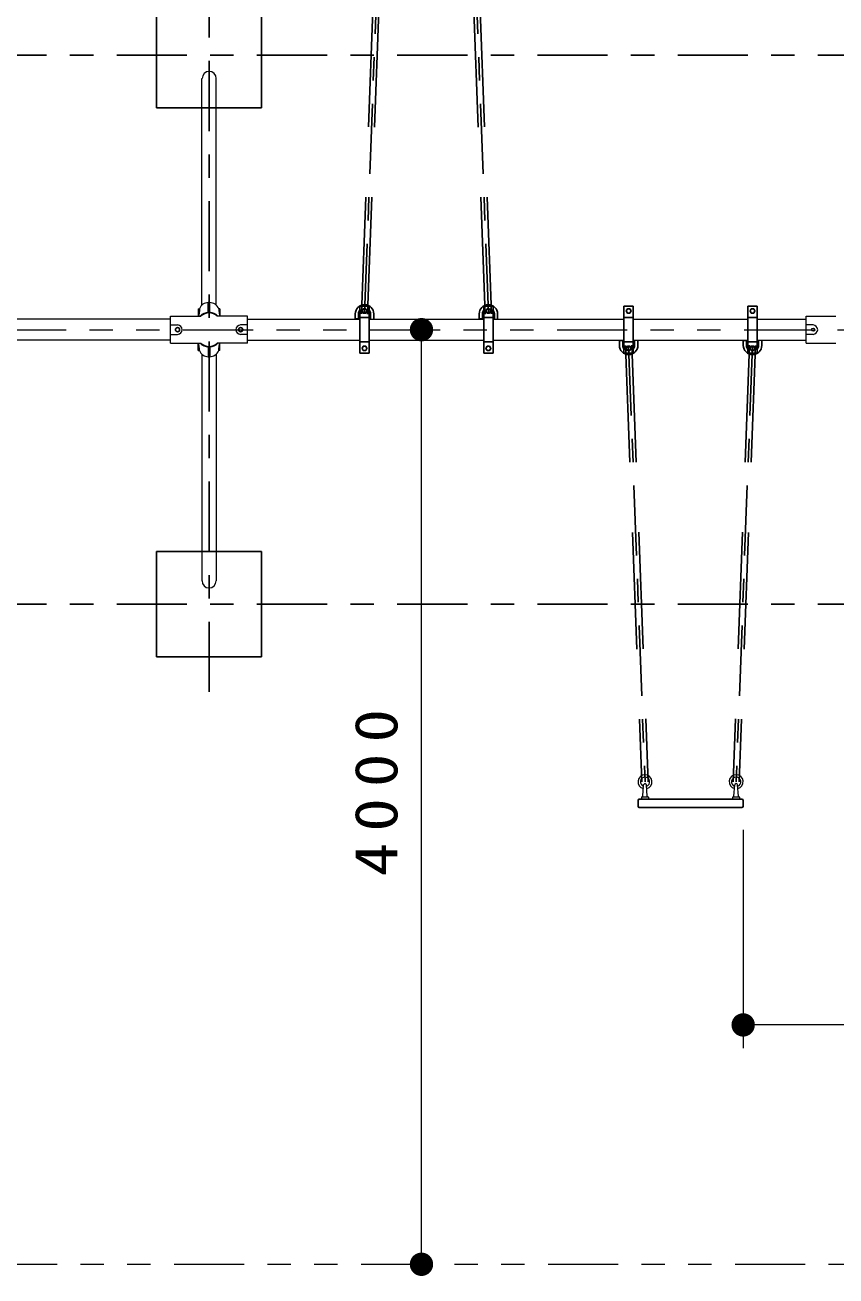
# Model space of a CAD drawing. Units: millimetres on the paper, with parts at other scales. Extents: x -385 to 0, y 0 to 267.
# Drawn here: x -76.9 to -42.2, y 117 to 170.6 of the extents above; entities that cross this region are included whole.
import ezdxf

# ---------------------------------------------------------------- set-up
doc = ezdxf.new("R2010")
doc.units = ezdxf.units.MM
for name, pattern in [('USER2', [6, 3, -1, 1, -1]), ('USER3', [8, 3, -1, 1, -1, 1, -1]), ('USER4', [8, 5, -3])]:
    doc.linetypes.add(name, pattern=pattern)
doc.layers.add('LY_1', color=7, linetype='Continuous', lineweight=13)
doc.styles.add('ＭＳ ゴシック', font='')
doc.styles.get('ＭＳ ゴシック').set_extended_font_data('MS Gothic')

# ---------------------------------------------------------------- blocks, each defined once
blk = doc.blocks.new('filled_dot')
at = {"color": 0, "linetype": 'Continuous', "lineweight": -2, "const_width": 1.25}
blk.add_lwpolyline([(-0.625, 0, 1), (0.625, 0, 1)], format="xyb", close=True, dxfattribs=at)

msp = doc.modelspace()

# ---------------------------------------------------------------- linework, layer by layer
at = {"layer": 'LY_1', "linetype": 'USER4', "lineweight": 25}
for p, q in [((-62.501, 158.196), (-61.8, 176.871)), ((-62.236, 158.186), (-61.535, 176.861)), ((-57.201, 158.186), (-57.901, 176.861)), ((-56.936, 158.196), (-57.636, 176.871)), ((-51.201, 156.836), (-50.5, 138.161)), ((-50.936, 156.846), (-50.235, 138.171)), ((-45.901, 156.846), (-46.601, 138.171)), ((-45.636, 156.836), (-46.336, 138.161))]:
    msp.add_line(p, q, dxfattribs=at)
at = {"layer": 'LY_1', "linetype": 'USER2', "lineweight": 25}
for p, q in [((-62.368, 158.191), (-61.668, 176.866)), ((-57.068, 158.191), (-57.769, 176.866)), ((-69.018, 142.016), (-69.018, 173.016)), ((-33.968, 169.266), (-100.381, 169.266)), ((-51.068, 156.841), (-50.368, 138.166)), ((-45.768, 156.841), (-46.469, 138.166)), ((-33.968, 145.766), (-100.568, 145.766))]:
    msp.add_line(p, q, dxfattribs=at)
at = {"layer": 'LY_1'}
for p, q in [((-69.321, 158.568), (-69.321, 168.266)), ((-68.716, 158.568), (-68.716, 168.266)), ((-69.051, 158.275), (-69.051, 158.678)), ((-68.986, 158.275), (-68.986, 158.678)), ((-70.668, 157.962), (-90.858, 157.962)), ((-70.668, 158.099), (-69.371, 158.099)), ((-70.668, 156.934), (-70.668, 158.099)), ((-69.479, 158.412), (-69.479, 158.099)), ((-69.479, 158.412), (-69.432, 158.412)), ((-69.432, 158.334), (-69.458, 158.137)), ((-69.458, 158.137), (-69.458, 158.099)), ((-69.432, 158.413), (-69.432, 158.334)), ((-69.051, 158.275), (-69.051, 158.229)), ((-68.986, 158.275), (-68.986, 158.229)), ((-67.368, 158.099), (-68.666, 158.099)), ((-68.605, 158.413), (-68.605, 158.334)), ((-68.605, 158.334), (-68.578, 158.137)), ((-68.558, 158.412), (-68.604, 158.412)), ((-68.578, 158.137), (-68.578, 158.099)), ((-68.558, 158.412), (-68.558, 158.099)), ((-67.368, 156.934), (-67.368, 158.099)), ((-67.368, 157.962), (-62.568, 157.962)), ((-62.168, 157.962), (-57.268, 157.962)), ((-56.868, 157.962), (-51.268, 157.962)), ((-50.868, 157.962), (-45.968, 157.962)), ((-45.568, 157.962), (-43.479, 157.962)), ((-43.479, 158.095), (-42.199, 158.095)), ((-43.479, 156.938), (-43.479, 158.095)), ((-70.668, 157.716), (-70.368, 157.716)), ((-67.368, 157.716), (-67.668, 157.716)), ((-59.931, 117.516), (-59.931, 157.516)), ((-43.181, 157.716), (-43.479, 157.716)), ((-70.668, 157.071), (-90.858, 157.071)), ((-70.668, 157.316), (-70.368, 157.316)), ((-70.668, 156.934), (-69.371, 156.934)), ((-69.479, 156.62), (-69.479, 156.934)), ((-69.458, 156.895), (-69.458, 156.934)), ((-69.432, 156.698), (-69.458, 156.895)), ((-67.368, 156.934), (-68.666, 156.934)), ((-68.605, 156.698), (-68.578, 156.895)), ((-68.578, 156.895), (-68.578, 156.934)), ((-68.558, 156.62), (-68.558, 156.934)), ((-67.368, 157.316), (-67.668, 157.316)), ((-67.368, 157.071), (-62.568, 157.071)), ((-62.168, 157.071), (-57.268, 157.071)), ((-56.868, 157.071), (-51.268, 157.071)), ((-50.868, 157.071), (-45.968, 157.071)), ((-45.568, 157.071), (-43.479, 157.071)), ((-43.181, 157.316), (-43.479, 157.316)), ((-43.479, 156.938), (-42.199, 156.938)), ((-69.479, 156.62), (-69.432, 156.62)), ((-69.432, 156.62), (-69.432, 156.698)), ((-69.321, 156.464), (-69.321, 146.766)), ((-69.051, 156.757), (-69.051, 156.803)), ((-69.051, 156.757), (-69.051, 156.354)), ((-68.986, 156.757), (-68.986, 156.803)), ((-68.986, 156.757), (-68.986, 156.354)), ((-68.716, 156.464), (-68.716, 146.766)), ((-68.605, 156.62), (-68.605, 156.698)), ((-68.558, 156.62), (-68.604, 156.62)), ((-50.466, 137.553), (-50.429, 138.031)), ((-50.272, 137.553), (-50.309, 138.031)), ((-46.566, 137.553), (-46.529, 138.031)), ((-46.372, 137.553), (-46.409, 138.031)), ((-50.519, 137.504), (-50.519, 137.428)), ((-50.507, 137.516), (-50.231, 137.516)), ((-50.219, 137.504), (-50.219, 137.428)), ((-46.619, 137.504), (-46.619, 137.428)), ((-46.607, 137.516), (-46.331, 137.516)), ((-46.319, 137.504), (-46.319, 137.428)), ((-46.169, 136.116), (-46.169, 126.761)), ((-31.018, 127.761), (-46.169, 127.761))]:
    msp.add_line(p, q, dxfattribs=at)
at = {"layer": 'LY_1', "lineweight": 25}
for p, q in [((-62.568, 158.516), (-62.568, 156.516)), ((-62.568, 158.516), (-62.168, 158.516)), ((-62.168, 158.516), (-62.168, 156.516)), ((-57.268, 158.516), (-57.268, 156.516)), ((-57.268, 158.516), (-56.868, 158.516)), ((-56.868, 158.516), (-56.868, 156.516)), ((-51.268, 156.516), (-51.268, 158.516)), ((-51.268, 158.516), (-50.868, 158.516)), ((-50.868, 156.516), (-50.868, 158.516)), ((-45.968, 156.516), (-45.968, 158.516)), ((-45.968, 158.516), (-45.568, 158.516)), ((-45.568, 156.516), (-45.568, 158.516)), ((-62.763, 158.021), (-62.763, 158.191)), ((-62.763, 157.962), (-62.763, 158.021)), ((-62.663, 157.981), (-62.723, 157.981)), ((-62.623, 158.021), (-62.623, 158.191)), ((-62.623, 158.021), (-62.623, 157.981)), ((-62.623, 157.962), (-62.623, 157.981)), ((-62.168, 158.041), (-62.568, 158.041)), ((-62.113, 157.962), (-62.113, 158.191)), ((-61.973, 157.962), (-61.973, 158.191)), ((-57.463, 158.021), (-57.463, 158.191)), ((-57.463, 157.962), (-57.463, 158.021)), ((-57.363, 157.981), (-57.423, 157.981)), ((-57.323, 158.021), (-57.323, 158.191)), ((-57.323, 158.021), (-57.323, 157.981)), ((-57.323, 157.962), (-57.323, 157.981)), ((-56.868, 158.041), (-57.268, 158.041)), ((-56.813, 157.962), (-56.813, 158.191)), ((-56.673, 157.962), (-56.673, 158.191)), ((-50.868, 158.041), (-51.268, 158.041)), ((-45.568, 158.041), (-45.968, 158.041)), ((-62.168, 156.991), (-62.568, 156.991)), ((-56.868, 156.991), (-57.268, 156.991)), ((-51.463, 157.071), (-51.463, 157.011)), ((-51.463, 157.011), (-51.463, 156.841)), ((-51.363, 157.051), (-51.423, 157.051)), ((-51.323, 157.071), (-51.323, 157.051)), ((-51.323, 157.011), (-51.323, 157.051)), ((-51.323, 157.011), (-51.323, 156.841)), ((-50.868, 156.991), (-51.268, 156.991)), ((-50.813, 157.071), (-50.813, 156.841)), ((-50.673, 157.071), (-50.673, 156.841)), ((-46.163, 157.071), (-46.163, 157.011)), ((-46.163, 157.011), (-46.163, 156.841)), ((-46.063, 157.051), (-46.123, 157.051)), ((-46.023, 157.071), (-46.023, 157.051)), ((-46.023, 157.011), (-46.023, 157.051)), ((-46.023, 157.011), (-46.023, 156.841)), ((-45.568, 156.991), (-45.968, 156.991)), ((-45.513, 157.071), (-45.513, 156.841)), ((-45.373, 157.071), (-45.373, 156.841)), ((-62.568, 156.516), (-62.168, 156.516)), ((-57.268, 156.516), (-56.868, 156.516)), ((-51.268, 156.516), (-50.868, 156.516)), ((-45.968, 156.516), (-45.568, 156.516)), ((-50.668, 137.366), (-50.668, 137.116)), ((-50.618, 137.416), (-46.269, 137.416)), ((-50.618, 137.066), (-46.219, 137.066)), ((-46.218, 137.416), (-46.269, 137.416)), ((-46.169, 137.366), (-46.169, 137.116))]:
    msp.add_line(p, q, dxfattribs=at)
at = {"layer": 'LY_1', "linetype": 'USER3'}
for p, q in [((-94.133, 157.516), (-40.214, 157.516)), ((-102.518, 117.516), (-31.018, 117.516))]:
    msp.add_line(p, q, dxfattribs=at)
at = {"layer": 'LY_1', "linetype": 'USER4', "lineweight": 25}
for points in [[(-71.268, 167.016), (-66.768, 167.016), (-66.768, 171.516), (-71.268, 171.516)], [(-71.268, 148.016), (-66.768, 148.016), (-66.768, 143.516), (-71.268, 143.516)]]:
    msp.add_lwpolyline(points, close=True, dxfattribs=at)
at = {"layer": 'LY_1', "lineweight": 25}
for points in [[(-62.316, 158.406), (-62.264, 158.316), (-62.316, 158.226), (-62.42, 158.226), (-62.472, 158.316), (-62.42, 158.406)], [(-57.016, 158.406), (-56.964, 158.316), (-57.016, 158.226), (-57.12, 158.226), (-57.172, 158.316), (-57.12, 158.406)], [(-51.016, 158.226), (-50.964, 158.316), (-51.016, 158.406), (-51.12, 158.406), (-51.172, 158.316), (-51.12, 158.226)], [(-45.716, 158.226), (-45.664, 158.316), (-45.716, 158.406), (-45.82, 158.406), (-45.872, 158.316), (-45.82, 158.226)], [(-62.316, 156.806), (-62.264, 156.716), (-62.316, 156.626), (-62.42, 156.626), (-62.472, 156.716), (-62.42, 156.806)], [(-57.016, 156.806), (-56.964, 156.716), (-57.016, 156.626), (-57.12, 156.626), (-57.172, 156.716), (-57.12, 156.806)], [(-51.016, 156.626), (-50.964, 156.716), (-51.016, 156.806), (-51.12, 156.806), (-51.172, 156.716), (-51.12, 156.626)], [(-45.716, 156.626), (-45.664, 156.716), (-45.716, 156.806), (-45.82, 156.806), (-45.872, 156.716), (-45.82, 156.626)]]:
    msp.add_lwpolyline(points, close=True, dxfattribs=at)
for centre in [(-70.368, 157.516), (-67.668, 157.516)]:
    msp.add_circle(centre, 0.09, dxfattribs=at)
at = {"layer": 'LY_1'}
msp.add_circle((-43.179, 157.516), 0.07, dxfattribs=at)
for centre, radius, start, end in [((-69.012, 168.266), 0.302, 0, 180), ((-69.032, 158.244), 0.435, 92.5351, 157.2137), ((-69.005, 158.244), 0.435, 22.7863, 87.4649), ((-69.018, 157.733), 0.525, 93.5509, 135.8584), ((-69.018, 157.693), 0.537, 49.0006, 130.9994), ((-69.018, 157.733), 0.525, 44.1416, 86.4491), ((-70.368, 157.516), 0.2, 270, 90), ((-67.668, 157.516), 0.2, 90, 270), ((-43.181, 157.516), 0.2, 270, 90), ((-69.018, 157.299), 0.525, 224.1416, 266.4491), ((-69.018, 157.339), 0.537, 229.0006, 310.9994), ((-69.018, 157.299), 0.525, 273.5509, 315.8584), ((-69.032, 156.789), 0.435, 202.7863, 267.4649), ((-69.005, 156.789), 0.435, 272.5351, 337.2137), ((-69.018, 146.766), 0.302, 180, 0), ((-50.368, 138.166), 0.3, 283.8846, 256.1154), ((-50.368, 138.166), 0.2, 288.6765, 251.3235), ((-46.469, 138.166), 0.3, 283.8846, 256.1154), ((-46.469, 138.166), 0.2, 288.6765, 251.3235), ((-50.369, 138.026), 0.06, 4.4642, 175.5358), ((-46.469, 138.026), 0.06, 4.4642, 175.5358), ((-50.507, 137.504), 0.012, 90, 180), ((-50.507, 137.428), 0.012, 180, 270), ((-50.506, 137.556), 0.04, 270, 355.5358), ((-50.232, 137.556), 0.04, 184.4642, 270), ((-50.231, 137.504), 0.012, 0, 90), ((-50.231, 137.428), 0.012, 270, 0), ((-46.607, 137.504), 0.012, 90, 180), ((-46.607, 137.428), 0.012, 180, 270), ((-46.606, 137.556), 0.04, 270, 355.5358), ((-46.332, 137.556), 0.04, 184.4642, 270), ((-46.331, 137.504), 0.012, 0, 90), ((-46.331, 137.428), 0.012, 270, 0)]:
    msp.add_arc(centre, radius, start, end, dxfattribs=at)
at = {"layer": 'LY_1', "lineweight": 25}
for centre, radius, start, end in [((-62.368, 158.191), 0.395, 0, 180), ((-57.068, 158.191), 0.395, 0, 180), ((-62.723, 158.021), 0.04, 180, 270), ((-62.663, 158.021), 0.04, 270, 0), ((-62.368, 158.191), 0.255, 141.6585, 180), ((-62.368, 158.191), 0.255, 0, 38.3415), ((-57.423, 158.021), 0.04, 180, 270), ((-57.363, 158.021), 0.04, 270, 0), ((-57.068, 158.191), 0.255, 141.6585, 180), ((-57.068, 158.191), 0.255, 0, 38.3415), ((-51.423, 157.011), 0.04, 90, 180), ((-51.363, 157.011), 0.04, 0, 90), ((-46.123, 157.011), 0.04, 90, 180), ((-46.063, 157.011), 0.04, 0, 90), ((-51.068, 156.841), 0.395, 180, 0), ((-51.068, 156.841), 0.255, 180, 218.3415), ((-51.068, 156.841), 0.255, 321.6585, 0), ((-45.768, 156.841), 0.395, 180, 0), ((-45.768, 156.841), 0.255, 180, 218.3415), ((-45.768, 156.841), 0.255, 321.6585, 0), ((-50.618, 137.366), 0.05, 90, 180), ((-50.618, 137.116), 0.05, 180, 270), ((-46.219, 137.366), 0.05, 0, 90), ((-46.219, 137.116), 0.05, 270, 0)]:
    msp.add_arc(centre, radius, start, end, dxfattribs=at)

# ---------------------------------------------------------------- block references
at = {"layer": 'LY_1', "xscale": 0.4, "yscale": 0.4}
for p, rotation in [((-59.931, 157.516), 270), ((-59.931, 117.516), 90)]:
    msp.add_blockref('filled_dot', p, dxfattribs=dict(at, rotation=rotation))
msp.add_blockref('filled_dot', (-46.169, 127.761), dxfattribs=at)

# ---------------------------------------------------------------- texts
at = {"layer": 'LY_1', "insert": (-60.931, 137.94), "char_height": 1.833, "attachment_point": 8, "rotation": 90, "style": 'ＭＳ ゴシック'}
msp.add_mtext('\\T1.33;\\W1.15;4000', dxfattribs=at)

doc.saveas('drawing.dxf')
